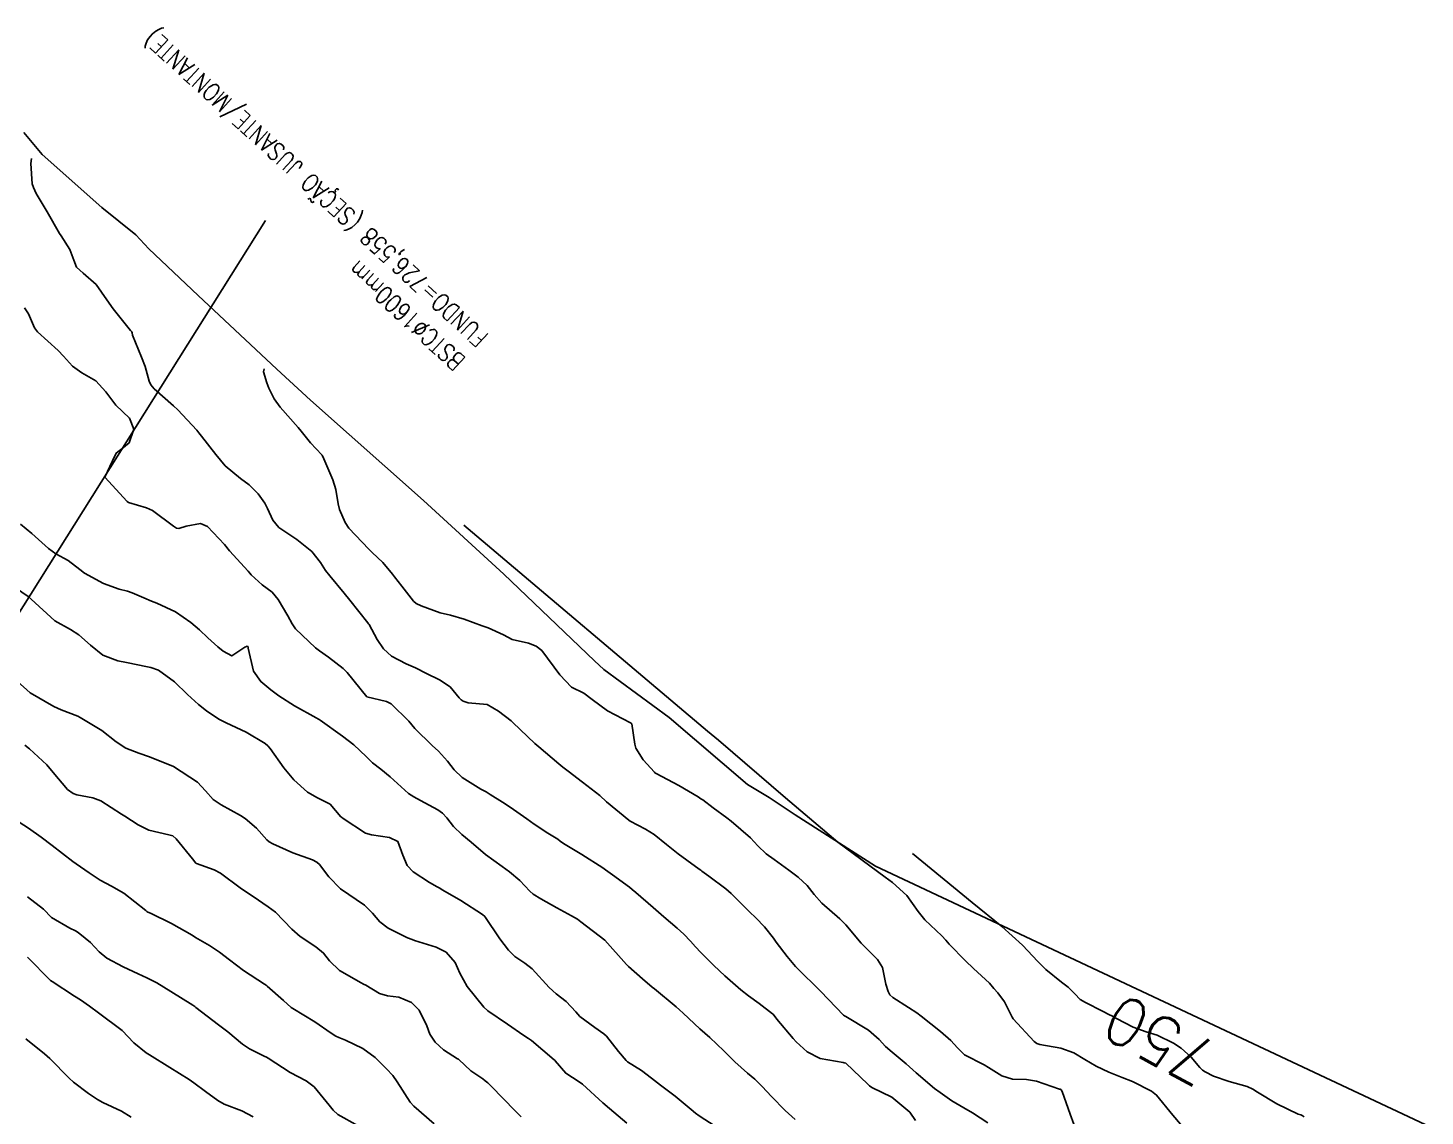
# Model space of a CAD drawing. Header units: metres. Extents: x 298520 to 308411, y 7433745 to 7450750.
# Drawn here: x 304121.9 to 304238, y 7440138.4 to 7440228.9 of the extents above; entities that cross this region are included whole.
import ezdxf
from ezdxf.enums import TextEntityAlignment as Align

# ---------------------------------------------------------------- set-up
doc = ezdxf.new("R2010")
doc.units = ezdxf.units.M
doc.header["$LTSCALE"] = 10
doc.linetypes.add('CONTINUO', pattern=[0])
for name, color, linetype in [('Area', 45, 'Continuous'), ('Cotas', 45, 'Continuous'), ('Curvas de Nivel 1m', 11, 'Continuous'), ('Curvas de Nivel 5m', 15, 'Continuous'), ('TEXTO', 45, 'Continuous')]:
    doc.layers.add(name, color=color, linetype=linetype)
doc.styles.add('ROMANS', font='romans', dxfattribs={"height": 0.2})
doc.styles.add('Style-STANDARD', font='STANDARD.shx')

msp = doc.modelspace()

# ---------------------------------------------------------------- linework, layer by layer
at = {"layer": 'Area'}
msp.add_polyline3d([(304121.6, 7440220.21, 748.35), (304123.13, 7440218.39, 753.61), (304128.07, 7440213.97, 760.19), (304130.91, 7440211.71, 754.24), (304131.99, 7440210.54, 760.96), (304136.07, 7440206.66, 755.67), (304142.62, 7440200.53, 755.92), (304145.43, 7440197.97, 755.65), (304154.82, 7440189.62, 748.81), (304161.47, 7440183.51, 748.25), (304169.03, 7440176.3, 757.12), (304169.8, 7440175.57, 757.12), (304175.22, 7440171.57, 753.46), (304181.73, 7440166.02, 754.3), (304183.53, 7440164.94, 748.03), (304185.69, 7440163.5, 747.99), (304192.37, 7440159.23, 748.29), (304238.03, 7440137.75, 767.82)], dxfattribs=at)
at = {"layer": 'Curvas de Nivel 1m', "flags": 128}
for points, elevation in [([(304201.69, 7440137.89), (304200.43, 7440138.7), (304199.71, 7440139.12), (304198.72, 7440139.72), (304197.73, 7440140.39), (304197.27, 7440140.74), (304195.75, 7440142.03), (304194.92, 7440142.77), (304193.76, 7440143.75), (304193.21, 7440144.23), (304192.67, 7440144.8), (304191.78, 7440145.58), (304189.91, 7440146.72), (304189.8, 7440146.77), (304189.71, 7440146.83), (304187.82, 7440148.79), (304187.79, 7440148.82), (304187.77, 7440148.85), (304185.85, 7440150.73), (304185.71, 7440150.88), (304185.03, 7440151.72), (304184.12, 7440152.9), (304183.88, 7440153.24), (304183.15, 7440154.18), (304182.43, 7440154.92), (304181.9, 7440155.43), (304180.37, 7440156.95), (304179.93, 7440157.33), (304178.51, 7440158.39), (304177.94, 7440158.81), (304177.85, 7440158.88), (304177.71, 7440158.97), (304176.7, 7440159.73), (304175.96, 7440160.23), (304174.99, 7440161.01), (304173.98, 7440161.84), (304173.26, 7440162.3), (304171.99, 7440162.97), (304171.86, 7440163.05), (304170.01, 7440164.58), (304169.45, 7440165.08), (304168.03, 7440166.21), (304166.83, 7440167.11), (304166.39, 7440167.46), (304166.05, 7440167.74), (304164.38, 7440169.14), (304164.07, 7440169.42), (304162.24, 7440171.16), (304162.08, 7440171.29), (304161.03, 7440172.1), (304160.11, 7440172.66), (304158.51, 7440172.81), (304158.11, 7440172.94), (304157.94, 7440173.04), (304157.76, 7440173.22), (304157.01, 7440174.12), (304156.13, 7440174.71), (304155.07, 7440175.25), (304154.14, 7440175.71), (304153.36, 7440176.05), (304152.15, 7440176.68), (304151.47, 7440177.29), (304150.95, 7440178.07), (304150.29, 7440179.31), (304150.24, 7440179.37), (304150.18, 7440179.44), (304148.68, 7440181.33), (304148.21, 7440181.92), (304147.02, 7440183.35), (304146.67, 7440183.79), (304146.24, 7440184.48), (304145.53, 7440185.37), (304144.27, 7440186.37), (304142.79, 7440187.39), (304142.29, 7440188), (304141.85, 7440188.96), (304141.61, 7440189.41), (304141.07, 7440190.18), (304140.32, 7440190.92), (304139.61, 7440191.44), (304138.34, 7440192.51), (304137.55, 7440193.46), (304136.37, 7440194.97), (304136.15, 7440195.25), (304135.96, 7440195.48), (304134.4, 7440197.15), (304134.02, 7440197.5), (304132.42, 7440198.92), (304132.14, 7440199.24), (304132.02, 7440199.53), (304131.67, 7440200.77), (304131.37, 7440201.54), (304130.64, 7440203.37), (304130.61, 7440203.55), (304130.57, 7440203.64), (304130.47, 7440203.75), (304129.01, 7440205.56), (304128.5, 7440206.32), (304127.61, 7440207.58), (304126.53, 7440208.53), (304125.96, 7440209.03), (304125.74, 7440209.6), (304125.43, 7440210.49), (304124.7, 7440211.62), (304124.57, 7440211.83), (304123.53, 7440213.63), (304122.61, 7440215.16), (304122.39, 7440215.64), (304122.3, 7440215.96), (304122.19, 7440217.64), (304122.24, 7440218.05)], 747), ([(304195.7, 7440138.07), (304195.21, 7440138.76), (304193.72, 7440140), (304192.05, 7440140.81), (304191.86, 7440140.94), (304191.74, 7440141.08), (304189.9, 7440142.83), (304189.75, 7440142.88), (304189.69, 7440142.89), (304187.76, 7440143.22), (304186.69, 7440143.79), (304185.77, 7440144.62), (304185.53, 7440144.88), (304184.18, 7440146.51), (304183.86, 7440146.9), (304183.8, 7440146.95), (304182.69, 7440147.8), (304181.82, 7440148.43), (304181.18, 7440148.94), (304179.84, 7440150.11), (304178.92, 7440150.96), (304177.86, 7440152.05), (304177.41, 7440152.52), (304176.99, 7440152.98), (304176.45, 7440153.56), (304175.88, 7440154.06), (304174.77, 7440155.01), (304173.9, 7440155.78), (304172.46, 7440157.04), (304172.16, 7440157.28), (304171.93, 7440157.46), (304170.51, 7440158.49), (304169.94, 7440158.9), (304169.71, 7440159.07), (304167.96, 7440160.2), (304166.45, 7440161.11), (304166.17, 7440161.31), (304165.98, 7440161.45), (304165.15, 7440161.96), (304163.99, 7440162.72), (304163.38, 7440163.15), (304162, 7440164.12), (304161.38, 7440164.54), (304160.35, 7440165.18), (304160.02, 7440165.39), (304159.58, 7440165.63), (304158.03, 7440166.59), (304157.36, 7440167.22), (304156.79, 7440167.96), (304156.06, 7440168.77), (304155.54, 7440169.25), (304154.08, 7440170.67), (304153.58, 7440171.27), (304152.11, 7440172.71), (304151.73, 7440172.91), (304150.11, 7440173.31), (304148.46, 7440175.33), (304148.14, 7440175.65), (304146.91, 7440176.59), (304146.16, 7440177.11), (304145.84, 7440177.36), (304144.18, 7440178.94), (304143.9, 7440179.38), (304143.54, 7440180.04), (304142.74, 7440181.39), (304142.22, 7440182), (304141.41, 7440182.6), (304140.48, 7440183.43), (304140.37, 7440183.57), (304140.24, 7440183.74), (304138.68, 7440185.45), (304138.26, 7440185.95), (304136.87, 7440187.46), (304136.29, 7440187.71), (304135.08, 7440187.49), (304134.49, 7440187.28), (304134.28, 7440187.33), (304134.04, 7440187.5), (304132.3, 7440188.8), (304131.79, 7440189.02), (304130.3, 7440189.46), (304130.18, 7440189.55), (304128.32, 7440191.57), (304128.97, 7440192.93), (304129.28, 7440193.56), (304129.88, 7440194.03), (304130.36, 7440194.43), (304130.75, 7440195.54), (304130.39, 7440196.46), (304129.24, 7440197.56), (304128.41, 7440198.65), (304127.58, 7440199.58), (304126.43, 7440200.25), (304125.63, 7440200.8), (304124.9, 7440201.61), (304124.45, 7440202.08), (304122.73, 7440203.64), (304122.48, 7440203.97), (304121.98, 7440205.14), (304121.66, 7440205.65)], 746), ([(304208.85, 7440137.76), (304208.55, 7440138.61), (304207.88, 7440140.47), (304207.8, 7440140.62), (304207.77, 7440140.66), (304207.73, 7440140.67), (304207.66, 7440140.69), (304205.74, 7440141.33), (304204.9, 7440141.49), (304203.74, 7440141.5), (304202.85, 7440141.78), (304201.75, 7440142.49), (304201.39, 7440142.69), (304199.76, 7440143.54), (304199.17, 7440144.12), (304198.62, 7440144.73), (304197.78, 7440145.47), (304196.16, 7440146.76), (304195.81, 7440147.03), (304195.1, 7440147.47), (304193.82, 7440148.29), (304193.57, 7440148.53), (304193.42, 7440148.79), (304193.22, 7440149.4), (304192.94, 7440150.79), (304192.53, 7440151.47), (304191.87, 7440152.12), (304191.18, 7440152.82), (304189.89, 7440154.34), (304189.4, 7440154.83), (304187.91, 7440156.15), (304187.28, 7440156.86), (304186.68, 7440157.62), (304185.94, 7440158.29), (304185.16, 7440158.89), (304183.95, 7440159.76), (304183.29, 7440160.24), (304182.6, 7440160.92), (304181.97, 7440161.58), (304180.38, 7440162.95), (304180, 7440163.25), (304178.89, 7440164.08), (304178.01, 7440164.72), (304177.86, 7440164.82), (304177.62, 7440164.98), (304176.03, 7440165.93), (304174.14, 7440166.92), (304174.04, 7440166.98), (304174, 7440167.02), (304173.07, 7440168.05), (304172.46, 7440169.04), (304172.37, 7440169.35), (304172.11, 7440171.05), (304172.08, 7440171.09), (304172.01, 7440171.13), (304170.1, 7440172.14), (304168.82, 7440173.08), (304168.12, 7440173.59), (304167.11, 7440174.09), (304166.13, 7440175.12), (304164.63, 7440177.14), (304164.17, 7440177.52), (304163.54, 7440177.77), (304162.17, 7440178.07), (304161.45, 7440178.45), (304160.18, 7440179.03), (304159.68, 7440179.2), (304158.19, 7440179.75), (304157.04, 7440180.08), (304156.19, 7440180.29), (304154.6, 7440180.85), (304154.2, 7440181.06), (304153.97, 7440181.26), (304153, 7440182.49), (304152.41, 7440183.28), (304152.24, 7440183.51), (304151.42, 7440184.47), (304150.54, 7440185.31), (304150.26, 7440185.57), (304148.59, 7440187.33), (304148.29, 7440187.78), (304147.83, 7440188.87), (304147.72, 7440189.34), (304147.52, 7440190.55), (304147.28, 7440191.35), (304146.43, 7440193.28), (304146.4, 7440193.36), (304146.38, 7440193.39), (304146.35, 7440193.43), (304145.42, 7440194.42), (304144.65, 7440195.38), (304144.38, 7440195.7), (304142.91, 7440197.39), (304142.41, 7440198.07), (304141.96, 7440198.95), (304141.8, 7440199.41), (304141.52, 7440200.33), (304141.57, 7440200.56)], 748), ([(304217.7, 7440137.77), (304217.08, 7440138.51), (304215.72, 7440140.18), (304215.3, 7440140.52), (304213.73, 7440141.32), (304212.85, 7440141.66), (304211.75, 7440142.08), (304210.7, 7440142.58), (304209.76, 7440143.15), (304208.86, 7440143.7), (304207.77, 7440144.09), (304206.03, 7440144.38), (304205.77, 7440144.48), (304205.56, 7440144.64), (304203.8, 7440146.53), (304203.72, 7440146.66), (304203.09, 7440147.94), (304202.53, 7440148.68), (304202.21, 7440149.06), (304201.83, 7440149.5), (304200.52, 7440150.7), (304199.85, 7440151.34), (304198.49, 7440152.73), (304198.2, 7440153.06), (304197.88, 7440153.42), (304196.47, 7440154.75), (304195.9, 7440155.45), (304194.98, 7440156.77), (304193.79, 7440157.86), (304193.18, 7440158.3), (304189.24, 7440161.21), (304184.88, 7440164.89), (304179.31, 7440169.69), (304178.41, 7440170.45), (304158.17, 7440187.58)], 749), ([(304179.03, 7440137.61), (304177.7, 7440138.47), (304177.4, 7440138.68), (304177.05, 7440138.98), (304175.72, 7440140.1), (304174.5, 7440141.01), (304173.74, 7440141.6), (304172.93, 7440142.22), (304171.75, 7440142.96), (304171.64, 7440143.05), (304171, 7440143.82), (304170, 7440145.07), (304169.78, 7440145.28), (304169.05, 7440145.81), (304167.8, 7440146.73), (304167.46, 7440147.1), (304166.67, 7440147.97), (304165.82, 7440148.61), (304165.24, 7440149.13), (304163.85, 7440150.67), (304163.24, 7440151.15), (304162.4, 7440151.7), (304161.86, 7440152.23), (304161.16, 7440153.18), (304159.89, 7440155.03), (304159.72, 7440155.19), (304157.91, 7440156.37), (304156.41, 7440157.23), (304156.1, 7440157.42), (304155.93, 7440157.51), (304155.31, 7440157.87), (304153.94, 7440158.76), (304153.46, 7440159.26), (304153.09, 7440160.14), (304152.68, 7440161.27), (304151.98, 7440161.61), (304150.48, 7440161.81), (304149.98, 7440161.96), (304148.14, 7440163.18), (304147.99, 7440163.28), (304147.96, 7440163.3), (304147.94, 7440163.33), (304147.04, 7440164.38), (304146.01, 7440164.91), (304145.16, 7440165.37), (304144.03, 7440166.4), (304143.21, 7440167.39), (304142.06, 7440169), (304141.88, 7440169.22), (304141.64, 7440169.41), (304140.08, 7440170.35), (304138.4, 7440171.14), (304138.09, 7440171.29), (304137.8, 7440171.45), (304136.77, 7440172.14), (304136.1, 7440172.67), (304135.19, 7440173.49), (304134.12, 7440174.55), (304132.78, 7440175.51), (304132.14, 7440175.73), (304131.88, 7440175.78), (304130.14, 7440176.15), (304129.4, 7440176.3), (304128.15, 7440176.75), (304127.13, 7440177.58), (304126.17, 7440178.45), (304125.47, 7440178.89), (304124.18, 7440179.62), (304122.21, 7440181.43), (304121.96, 7440181.64), (304120.91, 7440182.35)], 744), ([(304171.69, 7440137.84), (304170.26, 7440139.06), (304169.71, 7440139.54), (304168.01, 7440141.09), (304167.73, 7440141.29), (304166.63, 7440142), (304165.75, 7440143.03), (304165.71, 7440143.08), (304165.67, 7440143.12), (304163.77, 7440144.72), (304163.53, 7440144.9), (304163.15, 7440145.15), (304161.79, 7440146.07), (304160.14, 7440147.19), (304159.81, 7440147.49), (304158.43, 7440149.2), (304157.84, 7440150.31), (304157.43, 7440151.22), (304156.69, 7440152.06), (304155.87, 7440152.47), (304154.07, 7440153.05), (304153.87, 7440153.12), (304153.49, 7440153.26), (304151.88, 7440154.05), (304151.19, 7440154.59), (304150.58, 7440155.3), (304149.9, 7440155.97), (304147.92, 7440157.33), (304146.93, 7440158.34), (304146.16, 7440159.36), (304145.95, 7440159.56), (304145.58, 7440159.74), (304143.96, 7440160.32), (304142.29, 7440161.07), (304141.97, 7440161.25), (304141.8, 7440161.4), (304140.94, 7440162.37), (304139.99, 7440163.18), (304139.61, 7440163.43), (304138, 7440164.32), (304137.32, 7440164.77), (304136.7, 7440165.47), (304136.02, 7440166.2), (304134.04, 7440167.5), (304132.05, 7440168.31), (304131.14, 7440168.62), (304130.06, 7440169.04), (304129.28, 7440169.56), (304128.08, 7440170.49), (304126.29, 7440171.59), (304126.09, 7440171.69), (304124.71, 7440172.22), (304124.1, 7440172.48), (304122.11, 7440173.64), (304121.05, 7440174.59)], 743), ([(304162.93, 7440138.39), (304162.14, 7440139.16), (304161.71, 7440139.62), (304160.15, 7440141.19), (304159.93, 7440141.38), (304159.74, 7440141.53), (304158.75, 7440142.21), (304157.75, 7440143.13), (304157.71, 7440143.17), (304157.64, 7440143.21), (304156.48, 7440143.95), (304155.77, 7440144.58), (304155.32, 7440145.24), (304155.09, 7440145.94), (304154.45, 7440147.25), (304153.81, 7440147.89), (304152.76, 7440148.32), (304151.81, 7440148.44), (304151.15, 7440148.63), (304150.02, 7440149.31), (304149.82, 7440149.42), (304149.62, 7440149.52), (304147.84, 7440150.53), (304147.01, 7440151.34), (304146.5, 7440151.99), (304145.86, 7440152.5), (304144.55, 7440153.37), (304143.88, 7440153.99), (304142.51, 7440155.39), (304141.9, 7440155.84), (304140.64, 7440156.69), (304139.92, 7440157.18), (304139.57, 7440157.43), (304137.93, 7440158.64), (304137.4, 7440158.92), (304135.94, 7440159.44), (304135.88, 7440159.48), (304135.6, 7440159.83), (304134.26, 7440161.5), (304133.98, 7440161.73), (304133.64, 7440161.83), (304131.98, 7440162.2), (304131.11, 7440162.66), (304129.99, 7440163.38), (304129.72, 7440163.55), (304128, 7440164.64), (304127.33, 7440164.91), (304126.01, 7440165.16), (304125.69, 7440165.27), (304125.22, 7440165.6), (304124.03, 7440167.01), (304123.5, 7440167.63), (304122.06, 7440168.97), (304121.69, 7440169.28)], 742), ([(304155.69, 7440137.79), (304153.99, 7440139.26), (304153.71, 7440139.6), (304152.62, 7440141.28), (304152.25, 7440141.8), (304151.74, 7440142.37), (304150.78, 7440143.3), (304149.76, 7440144.06), (304148.33, 7440144.76), (304147.77, 7440144.97), (304147.52, 7440145.08), (304147.14, 7440145.34), (304145.79, 7440146.28), (304143.94, 7440147.38), (304143.8, 7440147.47), (304143.16, 7440148.04), (304141.82, 7440149.24), (304141.73, 7440149.31), (304141.6, 7440149.4), (304139.84, 7440150.54), (304138.68, 7440151.44), (304137.86, 7440152.07), (304137.02, 7440152.61), (304135.87, 7440153.3), (304135.58, 7440153.48), (304133.88, 7440154.44), (304132.11, 7440155.3), (304131.89, 7440155.4), (304131.82, 7440155.45), (304131.73, 7440155.52), (304129.91, 7440156.97), (304128.89, 7440157.56), (304127.93, 7440158.06), (304127.02, 7440158.67), (304125.94, 7440159.4), (304125.67, 7440159.6), (304123.96, 7440160.93), (304123.03, 7440161.63), (304121.98, 7440162.38), (304121.21, 7440162.87)], 741), ([(304140.66, 7440138.39), (304139.7, 7440138.88), (304138.24, 7440139.44), (304137.71, 7440139.74), (304136.7, 7440140.48), (304135.73, 7440141.21), (304135.33, 7440141.48), (304133.74, 7440142.49), (304132.05, 7440143.52), (304131.75, 7440143.71), (304130.75, 7440144.52), (304129.77, 7440145.55), (304127.79, 7440147.01), (304127.06, 7440147.58), (304126.31, 7440148.1), (304125.81, 7440148.4), (304123.95, 7440149.62), (304123.82, 7440149.72), (304121.89, 7440151.64)], 739), ([(304130.52, 7440138.36), (304129.7, 7440138.84), (304128.16, 7440139.57), (304127.71, 7440139.82), (304126.97, 7440140.32), (304125.73, 7440141.27), (304125.36, 7440141.6), (304123.75, 7440143.22), (304123.31, 7440143.62), (304121.77, 7440144.86)], 738)]:
    msp.add_lwpolyline(points, dxfattribs=dict(at, elevation=elevation))
at = {"layer": 'Curvas de Nivel 5m', "flags": 128}
for points, elevation in [([(304185.7, 7440138.16), (304184.85, 7440138.89), (304183.72, 7440140.07), (304182.95, 7440140.91), (304182.33, 7440141.52), (304181.74, 7440142.02), (304180.69, 7440142.94), (304179.76, 7440143.86), (304178.61, 7440144.96), (304177.78, 7440145.69), (304176.39, 7440146.99), (304176.09, 7440147.28), (304175.81, 7440147.53), (304173.99, 7440149.02), (304173.82, 7440149.15), (304173.01, 7440149.86), (304171.85, 7440150.87), (304171.67, 7440151.05), (304169.87, 7440153.07), (304167.89, 7440154.6), (304167.6, 7440154.81), (304167.11, 7440155.1), (304165.9, 7440155.75), (304164.56, 7440156.49), (304163.92, 7440156.88), (304163.63, 7440157.14), (304162.82, 7440158.04), (304161.94, 7440158.76), (304161.34, 7440159.18), (304159.96, 7440160.2), (304158.77, 7440161.2), (304157.98, 7440161.86), (304157.29, 7440162.52), (304156.74, 7440163.23), (304156.39, 7440163.62), (304156, 7440163.9), (304154.57, 7440164.69), (304154.01, 7440164.98), (304153.57, 7440165.26), (304152.03, 7440166.65), (304151.25, 7440167.29), (304150.57, 7440167.82), (304150.05, 7440168.33), (304149.03, 7440169.32), (304148.07, 7440170.02), (304146.22, 7440171.36), (304146.14, 7440171.41), (304146.09, 7440171.45), (304145.9, 7440171.56), (304144.1, 7440172.56), (304142.79, 7440173.39), (304142.12, 7440173.87), (304141.28, 7440174.57), (304140.69, 7440175.42), (304140.24, 7440177.35), (304140.23, 7440177.43), (304140.21, 7440177.48), (304140.16, 7440177.5), (304140.1, 7440177.49), (304139.97, 7440177.43), (304138.89, 7440176.7), (304138.16, 7440177.1), (304137.71, 7440177.46), (304136.9, 7440178.2), (304136.18, 7440178.88), (304135.48, 7440179.49), (304134.2, 7440180.36), (304132.64, 7440181.08), (304132.21, 7440181.26), (304131.58, 7440181.53), (304130.61, 7440181.94), (304130.22, 7440182.07), (304129.53, 7440182.25), (304128.22, 7440182.71), (304126.63, 7440183.59), (304126.24, 7440183.89), (304125.27, 7440184.63), (304124.25, 7440185.2), (304123.64, 7440185.63), (304122.27, 7440186.88), (304121.32, 7440187.65)], 745), ([(304227.98, 7440138.38), (304227.82, 7440138.49), (304227.7, 7440138.54), (304227.48, 7440138.61), (304225.71, 7440139.45), (304224.12, 7440140.42), (304223.73, 7440140.67), (304223.26, 7440140.9), (304221.74, 7440141.32), (304220.45, 7440141.76), (304219.75, 7440142.11), (304219.53, 7440142.26), (304219.31, 7440142.48), (304218.6, 7440143.33), (304217.77, 7440144.09), (304217.14, 7440144.51), (304215.78, 7440145.16), (304214.87, 7440145.44), (304213.79, 7440145.83), (304212.38, 7440146.56), (304212.01, 7440146.77), (304211.81, 7440146.87), (304211.22, 7440147.16), (304209.82, 7440147.87), (304209.36, 7440148.14), (304208.92, 7440148.6), (304208.38, 7440149.17), (304207.83, 7440149.58), (304206.52, 7440150.63), (304205.85, 7440151.3), (304204.58, 7440152.65), (304202.85, 7440154.2), (304200.39, 7440156.19), (304195.44, 7440160.28)], 750), ([(304149.38, 7440137.62), (304147.7, 7440138.56), (304147.29, 7440138.93), (304146.98, 7440139.34), (304145.73, 7440140.87), (304145.05, 7440141.37), (304143.74, 7440142.07), (304141.9, 7440143.25), (304141.75, 7440143.34), (304141.71, 7440143.36), (304141.62, 7440143.4), (304140.35, 7440144.02), (304139.76, 7440144.43), (304138.54, 7440145.44), (304137.78, 7440146.03), (304135.89, 7440147.48), (304135.84, 7440147.52), (304135.8, 7440147.54), (304135.63, 7440147.66), (304133.82, 7440148.79), (304132.66, 7440149.51), (304131.83, 7440149.94), (304131.09, 7440150.27), (304129.84, 7440150.86), (304128.49, 7440151.56), (304127.86, 7440152.09), (304127.15, 7440152.86), (304126.26, 7440153.59), (304126.03, 7440153.75), (304125.88, 7440153.85), (304125.43, 7440154.05), (304123.89, 7440154.96), (304123.24, 7440155.63), (304121.91, 7440156.67)], 740)]:
    msp.add_lwpolyline(points, dxfattribs=dict(at, elevation=elevation))
at = {"layer": 'TEXTO', "linetype": 'CONTINUO'}
msp.add_polyline3d([(304141.68, 7440212.89, 0), (304037.23, 7440046.53, 0)], dxfattribs=at)

# ---------------------------------------------------------------- texts
at = {"layer": 'Cotas', "style": 'Style-STANDARD'}
msp.add_text('750', height=4, rotation=151.6325, dxfattribs=at).set_placement((304215.96, 7440144.74, 750), align=Align.MIDDLE_CENTER)
at = {"layer": 'TEXTO', "style": 'ROMANS', "width": 0.8}
for s, p in [('FUNDO=726,558 (SEÇÃO JUSANTE/MONTANTE)', (304160.3, 7440203.36)), ('BSTCØ1600mm', (304158.39, 7440201.4))]:
    msp.add_text(s, height=1.5, rotation=137.4305, dxfattribs=at).set_placement(p)

doc.saveas('drawing.dxf')
